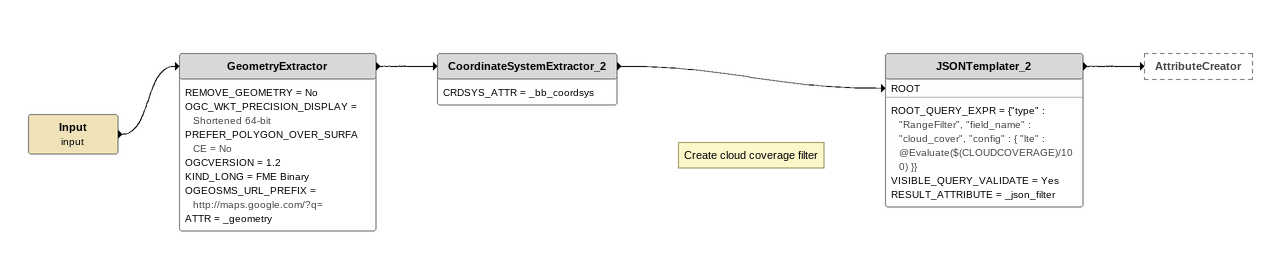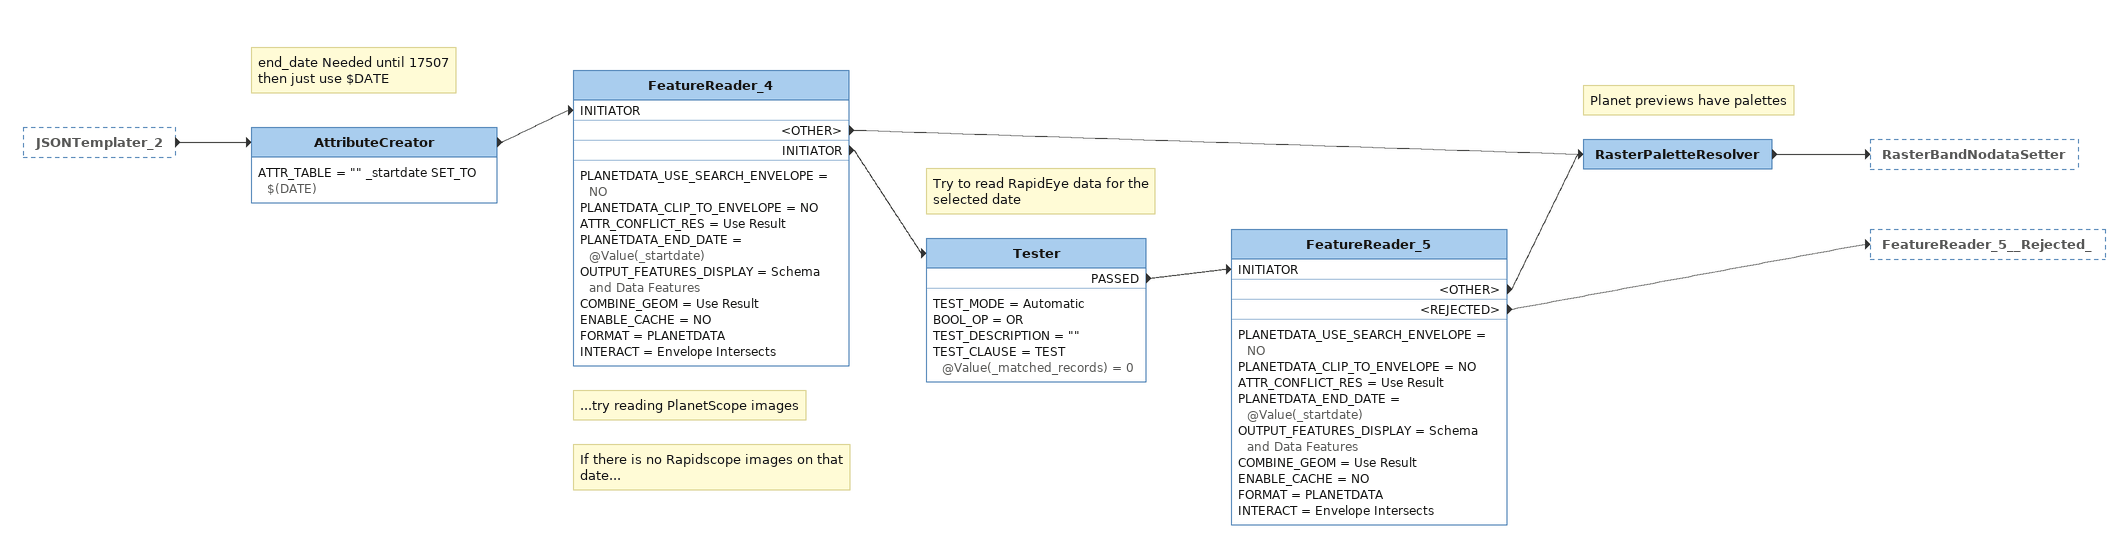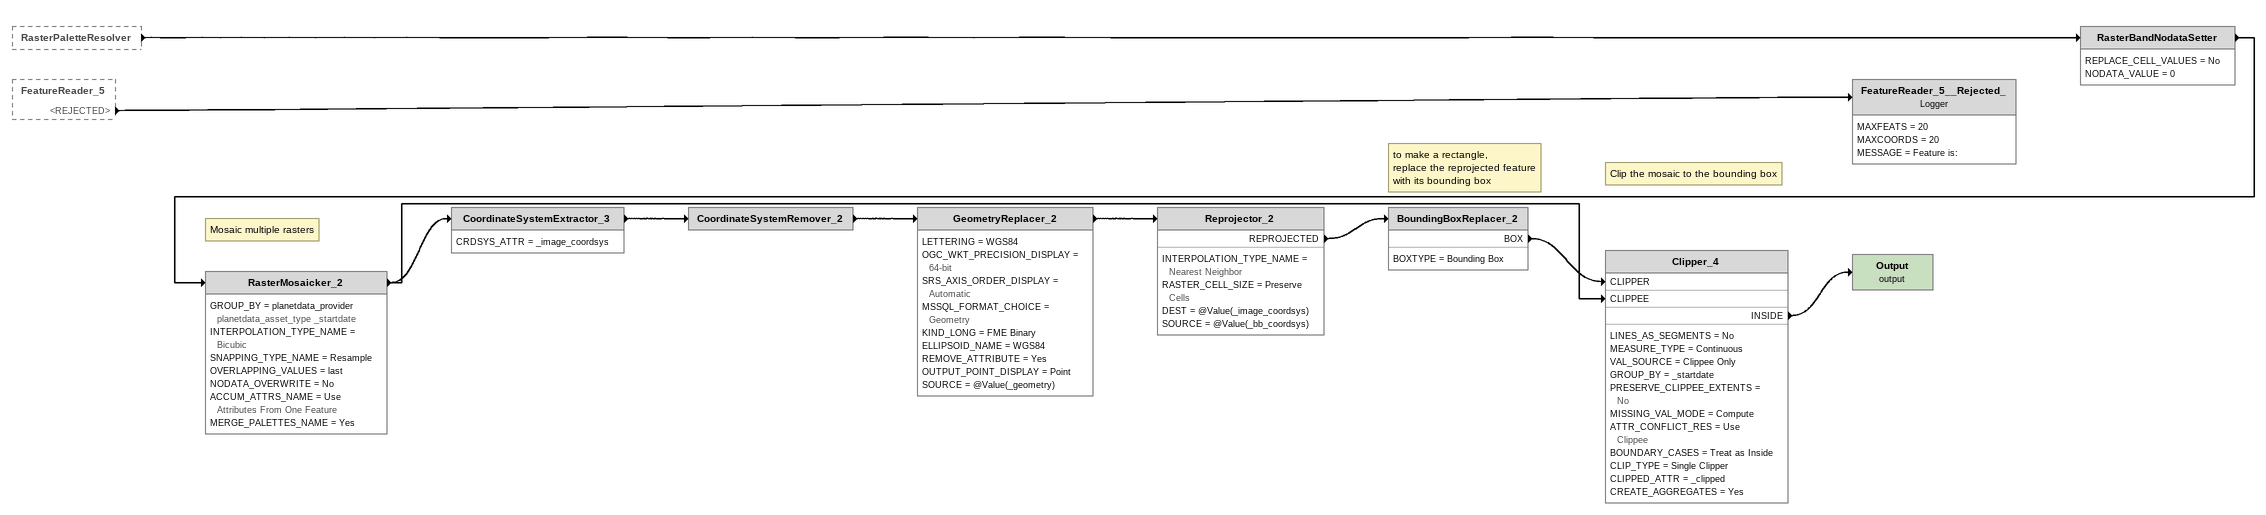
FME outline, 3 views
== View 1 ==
Input (input)
    -> GeometryExtractor
GeometryExtractor
    REMOVE_GEOMETRY = No
    OGC_WKT_PRECISION_DISPLAY = Shortened 64-bit
    PREFER_POLYGON_OVER_SURFACE = No
    OGCVERSION = 1.2
    KIND_LONG = FME Binary
    OGEOSMS_URL_PREFIX = http://maps.google.com/?q=
    ATTR = _geometry
    -> CoordinateSystemExtractor_2
CoordinateSystemExtractor_2
    CRDSYS_ATTR = _bb_coordsys
    -> JSONTemplater_2 [ROOT]
Note: Create cloud coverage filter
JSONTemplater_2
    ROOT_QUERY_EXPR = {"type" : "RangeFilter", "field_name" : "cloud_cover", "config" : { "lte" : @Evaluate($(CLOUDCOVERAGE)/100) }}
    VISIBLE_QUERY_VALIDATE = Yes
    RESULT_ATTRIBUTE = _json_filter
    -> AttributeCreator

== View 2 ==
JSONTemplater_2 [outside]
    -> AttributeCreator
Note: end_date Needed until 17507 / then just use $DATE
AttributeCreator
    ATTR_TABLE = "" _startdate SET_TO $(DATE)
    -> FeatureReader_4 [INITIATOR]
Note: ...try reading PlanetScope images
FeatureReader_4
    PLANETDATA_USE_SEARCH_ENVELOPE = NO
    PLANETDATA_CLIP_TO_ENVELOPE = NO
    ATTR_CONFLICT_RES = Use Result
    PLANETDATA_END_DATE = @Value(_startdate)
    OUTPUT_FEATURES_DISPLAY = Schema and Data Features
    COMBINE_GEOM = Use Result
    ENABLE_CACHE = NO
    FORMAT = PLANETDATA
    INTERACT = Envelope Intersects
    <OTHER> -> RasterPaletteResolver
    INITIATOR -> Tester
Note: If there is no Rapidscope images on that date...
Tester
    TEST_MODE = Automatic
    BOOL_OP = OR
    TEST_DESCRIPTION = ""
    TEST_CLAUSE = TEST @Value(_matched_records) = 0
    PASSED -> FeatureReader_5 [INITIATOR]
Note: Try to read RapidEye data for the selected date
FeatureReader_5
    PLANETDATA_USE_SEARCH_ENVELOPE = NO
    PLANETDATA_CLIP_TO_ENVELOPE = NO
    ATTR_CONFLICT_RES = Use Result
    PLANETDATA_END_DATE = @Value(_startdate)
    OUTPUT_FEATURES_DISPLAY = Schema and Data Features
    COMBINE_GEOM = Use Result
    ENABLE_CACHE = NO
    FORMAT = PLANETDATA
    INTERACT = Envelope Intersects
    <OTHER> -> RasterPaletteResolver
    <REJECTED> -> FeatureReader_5__Rejected_
Note: Planet previews have palettes
RasterPaletteResolver
    -> RasterBandNodataSetter

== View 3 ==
RasterPaletteResolver [outside]
    -> RasterBandNodataSetter
FeatureReader_5 [outside]
    <REJECTED> -> FeatureReader_5__Rejected_
RasterBandNodataSetter
    REPLACE_CELL_VALUES = No
    NODATA_VALUE = 0
    -> RasterMosaicker_2
Note: Mosaic multiple rasters
RasterMosaicker_2
    GROUP_BY = planetdata_provider planetdata_asset_type _startdate
    INTERPOLATION_TYPE_NAME = Bicubic
    SNAPPING_TYPE_NAME = Resample
    OVERLAPPING_VALUES = last
    NODATA_OVERWRITE = No
    ACCUM_ATTRS_NAME = Use Attributes From One Feature
    MERGE_PALETTES_NAME = Yes
    -> Clipper_4 [CLIPPEE]
    -> CoordinateSystemExtractor_3
CoordinateSystemExtractor_3
    CRDSYS_ATTR = _image_coordsys
    -> CoordinateSystemRemover_2
CoordinateSystemRemover_2
    -> GeometryReplacer_2
GeometryReplacer_2
    LETTERING = WGS84
    OGC_WKT_PRECISION_DISPLAY = 64-bit
    SRS_AXIS_ORDER_DISPLAY = Automatic
    MSSQL_FORMAT_CHOICE = Geometry
    KIND_LONG = FME Binary
    ELLIPSOID_NAME = WGS84
    REMOVE_ATTRIBUTE = Yes
    OUTPUT_POINT_DISPLAY = Point
    SOURCE = @Value(_geometry)
    -> Reprojector_2
Reprojector_2
    INTERPOLATION_TYPE_NAME = Nearest Neighbor
    RASTER_CELL_SIZE = Preserve Cells
    DEST = @Value(_image_coordsys)
    SOURCE = @Value(_bb_coordsys)
    REPROJECTED -> BoundingBoxReplacer_2
Note: to make a rectangle, / replace the reprojected feature / with its bounding box
BoundingBoxReplacer_2
    BOXTYPE = Bounding Box
    BOX -> Clipper_4 [CLIPPER]
Note: Clip the mosaic to the bounding box
Clipper_4
    LINES_AS_SEGMENTS = No
    MEASURE_TYPE = Continuous
    VAL_SOURCE = Clippee Only
    GROUP_BY = _startdate
    PRESERVE_CLIPPEE_EXTENTS = No
    MISSING_VAL_MODE = Compute
    ATTR_CONFLICT_RES = Use Clippee
    BOUNDARY_CASES = Treat as Inside
    CLIP_TYPE = Single Clipper
    CLIPPED_ATTR = _clipped
    CREATE_AGGREGATES = Yes
    INSIDE -> Output (output)
Output (output)
FeatureReader_5__Rejected_: Logger
    MAXFEATS = 20
    MAXCOORDS = 20
    MESSAGE = Feature is:
